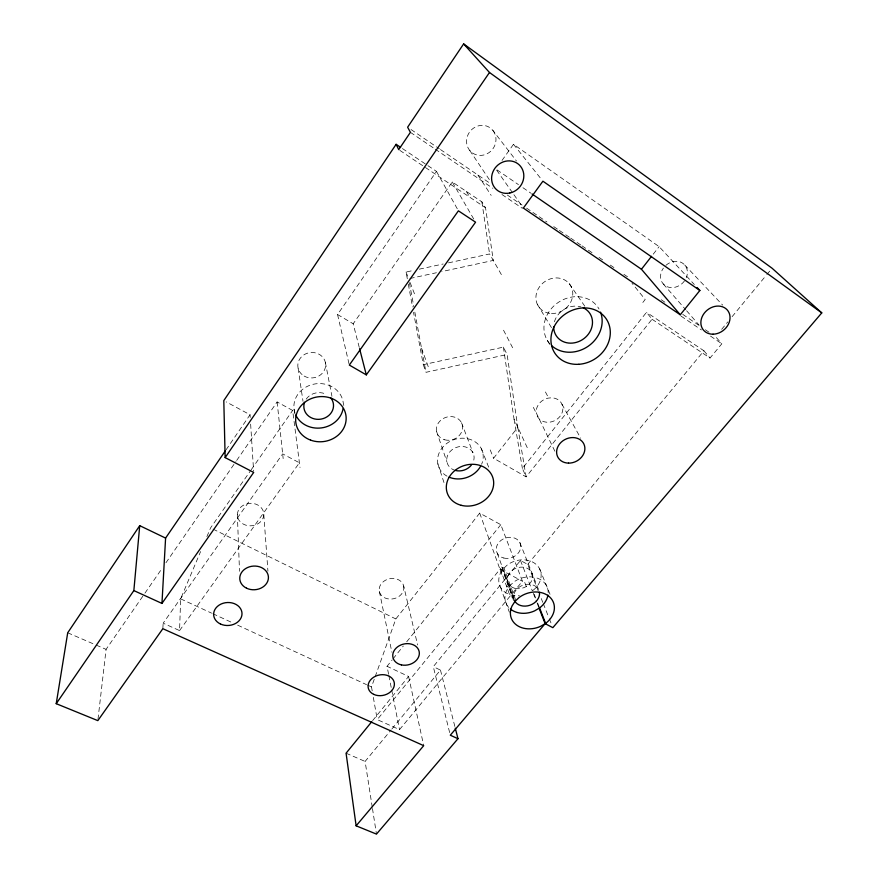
<?xml version="1.0" encoding="UTF-8"?>
<svg xmlns="http://www.w3.org/2000/svg" width="878" height="878" viewBox="0 0 878 878"><rect width="100%" height="100%" fill="white"/><g stroke="black" fill="none" stroke-linecap="round" stroke-linejoin="round"><path stroke-width="0.66" stroke-dasharray="4.39 3.29" d="M179.573 630.591L299.409 462.772L282.661 453.882L163.143 623.193L179.573 630.591L180.638 598.851L200.601 551.56M162.847 628.703L163.143 623.193M97.985 719.28L106.084 649.369L144.179 594.263M372.195 690.865L371.504 686.936L374.719 677.959M375.169 676.675L395.835 618.957L479.706 513.114L500.8 524.693L522.443 581.236L511.687 594.219L513.981 595.416L512.412 597.314L510.118 596.118L500.251 568.79L501.766 566.947L503.994 568.132L515.869 600.574M206.901 536.623L210.577 527.908L250.439 470.86M532.77 590.543A21.632 17.472 -20 0 0 536.798 565.026A21.632 17.472 -20 0 0 507.034 565.202L503.105 568.988L500.339 573.378A21.632 17.472 -20 0 0 519.414 595.723M226.041 449.832L250.054 414.756L226.195 401.894M144.958 593.133L162.057 568.395M165.942 562.765L235.919 461.543M236.698 460.423L277.119 401.937L292.648 410.454L300.024 467.513M349.005 363.733L337.547 314.511L436.476 171.397L401.729 148.086M251.218 469.741L292.648 410.454M359.245 347.37L353.186 323.795L452.269 181.987L481.868 201.852L485.545 207.768L493.282 260.426L441.711 271.598M502.007 160.465L513.498 144.288L659.126 246.641L694.311 284.516M517.8 427.29L526.12 476.875L522.388 468.457L646.526 312.305L652.036 319.23L526.12 476.875L493.601 458.228L517.8 427.29L507.111 354.503L503.39 347.128L423.284 364.688L413.538 312.316M653.232 254.181L659.126 246.641M642.839 302.46L645.198 299.475L632.028 283.265M388.592 674.216L387.033 666.292L392.17 659.905M393.026 658.84L403.287 646.065M406.712 641.807L500.8 524.693M372.634 720.618L408.599 676.477L387.033 666.292M510.118 596.118L399.512 729.629L377.244 719.609L499.955 569.295L522.443 581.236M449.646 732.559L433.293 666.654L520.478 560.493L527.7 564.389L538.258 590.96M372.261 807.189L365.105 761.435L391.094 729.936M391.961 728.894L440.471 670.101L433.293 666.654M527.7 564.389L703.936 350.805L646.526 312.305M721.661 329.327L727.752 321.952M732.098 316.684L766 275.593M766.867 274.54L770.346 270.336M652.036 319.23L710.017 358.037L721.837 343.792L715.581 336.691M423.284 364.688L425.995 372.316L507.111 354.503M407.304 278.754L406.053 272.037L414.01 270.314M419.311 269.162L443.181 263.993M448.482 262.851L489.584 253.951L502.962 277.371M409.971 278.48L436.421 272.74M67.716 632.775L94.945 644.551M96.185 645.089L106.084 649.369M346.075 753.203L365.105 761.435M180.638 598.851L211.62 613.151M212.86 613.722L232.692 622.875M237.653 625.158L366.543 684.653M367.783 685.224L371.504 686.936M213.036 529.116L395.835 618.957M508.011 584.111L510.283 585.308M506.463 585.988L508.735 587.184M500.251 568.79L502.479 569.976L514.288 602.473M337.547 314.511L353.186 323.795M399.863 150.401L485.545 207.768M410.41 132.326L434.127 148.426M435.258 149.194L492.898 188.342M501.964 194.499L522.377 208.349M681.054 316.091L701.445 329.941M710.511 336.098L721.837 343.792M411.025 129.527L439.362 148.799M440.493 149.578L490.352 183.491M507.33 195.037L522.037 205.046M526.57 208.119L546.939 221.98M553.733 226.601L558.254 229.685M559.385 230.453L569.581 237.378M570.711 238.147L580.896 245.083M582.026 245.851L592.211 252.776M599.005 257.397L603.526 260.481M610.32 265.09L614.852 268.174M623.907 274.331L628.428 277.415M661.255 299.738L666.918 303.59M682.755 314.368L698.603 325.145M705.396 329.766L709.918 332.85M497.014 169.871L518.448 184.632M522.959 187.727L530.861 193.171M684.752 265.035L722.682 305.116M663.285 283.967L685.729 309.747M686.629 310.779L699.195 325.211M703.936 350.805L710.017 358.037M513.498 144.288L542.066 180.144M492.865 130.405A15.354 14.366 -54 0 1 483.306 155.099A15.354 14.366 -54 0 1 467.623 135.64A15.354 14.366 -54 0 1 492.865 130.405L516.462 161.003M496.663 170.211L513.147 193.588M513.937 194.707L523.354 208.064M569.229 283.671L585.066 306.598M469.763 150.478L489.825 180.352M477.895 175.018L491.175 195.399M537.259 304.172L551.614 327.867M466.328 191.426L469.818 197.232M547.367 340.455L549.913 344.813M452.269 181.987L474.899 221.036M436.476 171.397L458.404 210.83M561.964 404.187L580.731 438.298M545.425 391.961L548.684 398.074M503.533 330.216L513.246 348.939M533.363 407.381L536.491 413.615M537.193 415.996A13.73 11.798 -27.8 0 0 560.032 416.348A13.73 11.798 -27.8 0 0 551.505 397.789L548.004 398.14A13.73 11.798 -27.8 0 0 536.315 413.033L555.192 451.863M503.39 347.128L514.069 419.267L527.513 448.219M539.63 568.878L550.265 594.834M490.209 449.92L493.601 458.228M519.853 542.604L538.609 589.687A13.258 10.602 -19.9 0 0 523.266 585.099A13.258 10.602 -19.9 0 0 513.707 598.159M541.276 598.555L542.791 602.352M543.295 603.614L548.827 617.541M549.321 618.803L551.34 623.863M481.374 448.779L489.814 470.07M534.23 594.274L535.679 597.995M537.621 602.966L539.564 607.938M520.478 560.493L532.32 590.817M533.286 593.298L536.678 602.001M537.171 603.241L539.103 608.213M406.053 272.037L408.654 278.765M410.114 282.54L415.47 296.38M524.737 582.454L526.701 587.547M461.499 422.724L472.99 452.774M513.125 596.327L503.105 568.988M497.233 553.162L514.585 600.782M501.766 566.947L511.687 594.219M421.517 348.16L428.541 367.52M479.706 513.114L501.788 574.355M500.449 587.042L509.339 612.207M436.542 431.35L446.88 461.762M437.848 463.771L444.52 484.228M440.471 670.101L454.947 726.83M403.682 586.065A12.446 10.196 -12.9 0 1 387.319 598.73A12.446 10.196 -12.9 0 1 383.576 581.466A12.446 10.196 -12.9 0 1 403.682 586.065L417.61 644.968M408.599 676.477L423.712 745.663M343.803 405.471L343.243 402.815A24.803 22.224 -8.3 0 0 313.226 384.279A24.803 22.224 -8.3 0 0 295.26 413.845M379.395 591.542L391.862 652.2M388.855 675.533L391.456 688.725M391.72 690.042L399.512 729.629M325.343 362.307L331.95 396.34M408.303 284.121L412.539 306.949M409.389 282.771L413.845 306.784M414.833 312.129L425.995 372.316M373.337 697.395L377.244 719.609M514.069 419.267L522.388 468.457M372.47 808.528L376.464 834.1M481.868 201.852L489.584 253.951M298.136 368.255L303.009 401.334M294.075 409.335L294.613 413.362M277.119 401.937L283.166 458.59M263.806 514.684A13.236 11.249 -3.6 0 1 243.623 524.265A13.236 11.249 -3.6 0 1 244.325 504.762A13.236 11.249 -3.6 0 1 263.806 514.684L267.933 571.194M250.054 414.756L250.23 417.445M250.647 424.14L253.61 471.069M237.356 514.574L239.507 571.293M554.413 321.776A20.172 17.681 -34.6 0 1 581.006 306.927M550.133 344.143A30.269 26.527 -34.6 0 1 557.431 303.009A30.269 26.527 -34.6 0 1 599.037 308.99M306.192 399.117A14.882 13.335 -8.3 0 1 326.814 394.595M548.168 592.716A22.093 17.681 -19.9 0 0 536.249 577.768A22.093 17.681 -19.9 0 0 513.389 582.333L509.372 586.175L506.54 590.631A22.093 17.681 -19.9 0 0 509.438 608.191M665.886 265.343A14.311 12.193 -41.5 0 1 682.272 262.95A14.311 12.193 -41.5 0 1 686.3 277.711M684.511 280.883A14.311 12.193 -41.5 0 1 665.7 285.976A14.311 12.193 -41.5 0 1 663.384 268.119M455.495 470.476A13.916 11.996 -19.9 0 1 447.637 455.375A13.916 11.996 -19.9 0 1 465.406 446.924A13.916 11.996 -19.9 0 1 473.165 462.069M447.023 476.161A23.19 19.985 -19.9 0 1 440.822 449.755A23.19 19.985 -19.9 0 1 470.531 439.527A23.19 19.985 -19.9 0 1 481.616 464.264M551.516 313.479A19.14 17.022 -36 0 0 571.545 287.479A19.14 17.022 -36 0 0 539.992 286.162A19.14 17.022 -36 0 0 551.516 313.479M503.807 558.024A12.501 10.262 -20.2 0 0 520.676 545.161A12.501 10.262 -20.2 0 0 501.075 540.343A12.501 10.262 -20.2 0 0 503.807 558.024M515.046 588.359A12.983 10.481 -20 0 0 532.606 575.123A12.983 10.481 -20 0 0 512.324 570.272A12.983 10.481 -20 0 0 515.046 588.359M304.117 376.047A13.938 12.72 -7.3 0 0 325.617 365.621A13.938 12.72 -7.3 0 0 305.434 353.988A13.938 12.72 -7.3 0 0 304.117 376.047M444.729 439.801A13.313 11.644 -20.2 0 0 462.454 425.611A13.313 11.644 -20.2 0 0 441.272 419.849A13.313 11.644 -20.2 0 0 444.729 439.801"/><path stroke-width="1.32" d="M165.591 538.082L139.723 525.659L133.851 590.587L161.958 603.427L165.591 538.082L225.262 450.963M455.276 728.147L457.976 738.705L376.464 834.1L356.128 825.814L423.712 745.663L162.847 628.703L97.831 720.629L56.225 703.684L67.716 632.775L139.723 525.659M400.598 147.328L396.121 144.321L223.802 400.609L225.141 457.592L253.698 472.419L161.958 603.427M539.103 608.213L545.139 623.654L552.844 627.66L821.775 312.886L772.08 268.229L463.639 43.9L407.622 127.211L410.41 132.326L398.722 149.644L396.121 144.321M56.225 703.684L133.851 590.587M225.141 457.592L489.485 72.49L463.639 43.9M366.313 374.873L475.569 222.178L458.404 210.83L349.323 365.061L366.313 374.873L359.585 348.676M697.088 287.501L699.865 290.497L680.263 314.774L641.445 269.25L651.542 256.332M371.778 721.672L346.075 753.203L356.128 825.814M545.139 623.654L450.304 735.204L457.976 738.705M547.949 595.097A22.093 17.681 -19.9 0 1 539.564 607.938L534.702 610.836A22.093 17.681 -19.9 0 1 510.337 608.981M545.611 623.38L540.639 626.31A22.499 17.856 -19.9 0 1 516.769 625.202A22.499 17.856 -19.9 0 1 512.05 605.963L514.947 601.452L519.041 597.556A22.499 17.856 -19.9 0 1 549.946 597.238A22.499 17.856 -19.9 0 1 545.611 623.38L539.564 607.938M680.263 314.774L523.354 208.064L542.911 181.197L699.865 290.497M531.991 193.939L641.445 269.25M489.485 72.49L821.775 312.886M583.266 307.794A20.172 17.681 -34.6 0 1 582.41 339.665A20.172 17.681 -34.6 0 1 553.678 326.616M600.53 312.14A30.269 26.527 -34.6 0 1 588.106 346.294A30.269 26.527 -34.6 0 1 551.768 345.767M330.578 397.668A14.882 13.335 -8.3 0 1 321.128 419.102A14.882 13.335 -8.3 0 1 304.534 402.333M343.089 408.621A24.803 22.224 -8.3 0 1 321.502 427.904A24.803 22.224 -8.3 0 1 295.721 414.921M539.454 592.321A13.258 10.602 -19.9 0 1 529.873 605.26A13.258 10.602 -19.9 0 1 514.585 600.782M471.442 464.989A13.916 11.996 -19.9 0 1 455.495 470.476M480.617 466.262A23.19 19.985 -19.9 0 1 449.02 477.138M578.843 364.293A30.895 26.922 -34.1 0 0 607.17 320.393A30.895 26.922 -34.1 0 0 555.818 323.719A30.895 26.922 -34.1 0 0 578.843 364.293M568.505 463.123A14.586 12.27 -26.9 0 0 583.958 444.18A14.586 12.27 -26.9 0 0 559.78 443.73A14.586 12.27 -26.9 0 0 568.505 463.123M310.625 440.13A25.308 22.543 -8.5 0 0 346.02 416.051A25.308 22.543 -8.5 0 0 306.071 401.345A25.308 22.543 -8.5 0 0 310.625 440.13M509.778 193.017A16.803 15.53 -48 0 0 520.522 166.282A16.803 15.53 -48 0 0 492.843 172.044A16.803 15.53 -48 0 0 509.778 193.017M713.057 334.2A15.595 12.95 -39.3 0 0 729.102 312.886A15.595 12.95 -39.3 0 0 704.178 313.303A15.595 12.95 -39.3 0 0 713.057 334.2M220.466 624.006A14.202 11.491 -3.7 0 0 242.01 613.941A14.202 11.491 -3.7 0 0 221.004 604.075A14.202 11.491 -3.7 0 0 220.466 624.006M373.732 694.377A13.291 10.382 -11.8 0 0 394.365 684.983A13.291 10.382 -11.8 0 0 375.597 676.17A13.291 10.382 -11.8 0 0 373.732 694.377M246.531 588.183A14.355 11.842 -4.7 0 0 268.427 577.922A14.355 11.842 -4.7 0 0 247.333 567.638A14.355 11.842 -4.7 0 0 246.531 588.183M401.433 664.898A13.433 10.635 -13.2 0 0 419.157 651.509A13.433 10.635 -13.2 0 0 397.536 646.888A13.433 10.635 -13.2 0 0 401.433 664.898M461.126 505.289A24.079 20.479 -19.7 0 0 493.458 480.167A24.079 20.479 -19.7 0 0 455.408 470.125A24.079 20.479 -19.7 0 0 461.126 505.289"/></g></svg>
